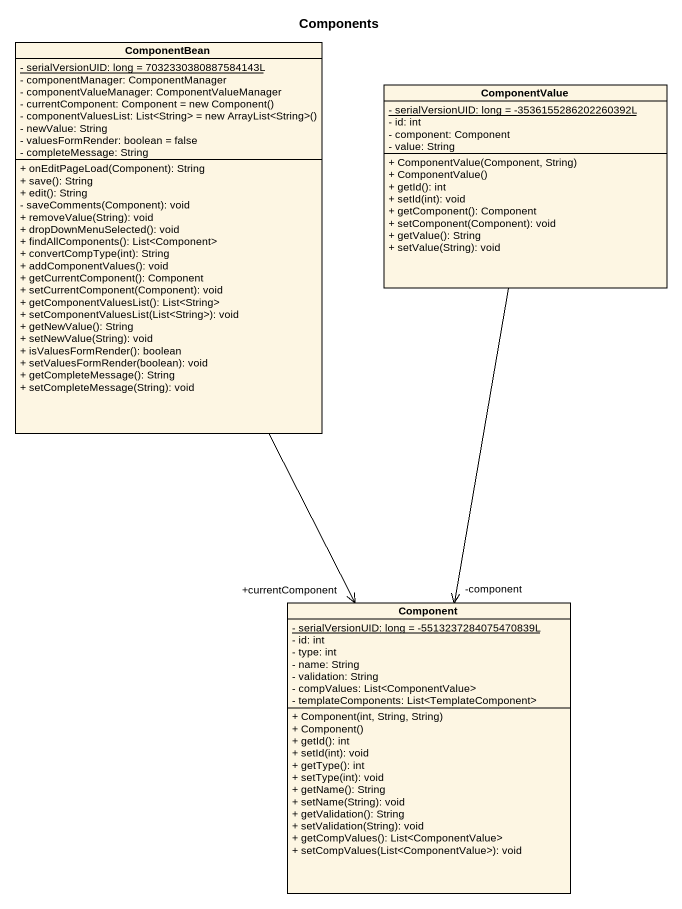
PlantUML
@startuml
title Components
hide circle
hide empty members
skinparam classAttributeIconSize 0
class ComponentBean {
  {static} - serialVersionUID: long = 7032330380887584143L
  - componentManager: ComponentManager
  - componentValueManager: ComponentValueManager
  {field} - currentComponent: Component = new Component()
  {field} - componentValuesList: List<String> = new ArrayList<String>()
  - newValue: String
  - valuesFormRender: boolean = false
  - completeMessage: String
  + onEditPageLoad(Component): String
  + save(): String
  + edit(): String
  - saveComments(Component): void
  + removeValue(String): void
  + dropDownMenuSelected(): void
  + findAllComponents(): List<Component>
  + convertCompType(int): String
  + addComponentValues(): void
  + getCurrentComponent(): Component
  + setCurrentComponent(Component): void
  + getComponentValuesList(): List<String>
  + setComponentValuesList(List<String>): void
  + getNewValue(): String
  + setNewValue(String): void
  + isValuesFormRender(): boolean
  + setValuesFormRender(boolean): void
  + getCompleteMessage(): String
  + setCompleteMessage(String): void
}
class ComponentValue {
  {static} - serialVersionUID: long = -3536155286202260392L
  - id: int
  - component: Component
  - value: String
  + ComponentValue(Component, String)
  + ComponentValue()
  + getId(): int
  + setId(int): void
  + getComponent(): Component
  + setComponent(Component): void
  + getValue(): String
  + setValue(String): void
}
class "Component" as Component_ {
  {static} - serialVersionUID: long = -5513237284075470839L
  - id: int
  - type: int
  - name: String
  - validation: String
  - compValues: List<ComponentValue>
  - templateComponents: List<TemplateComponent>
  + Component(int, String, String)
  + Component()
  + getId(): int
  + setId(int): void
  + getType(): int
  + setType(int): void
  + getName(): String
  + setName(String): void
  + getValidation(): String
  + setValidation(String): void
  + getCompValues(): List<ComponentValue>
  + setCompValues(List<ComponentValue>): void
}
ComponentBean --> "+currentComponent" Component_
ComponentValue --> "-component" Component_
@enduml
